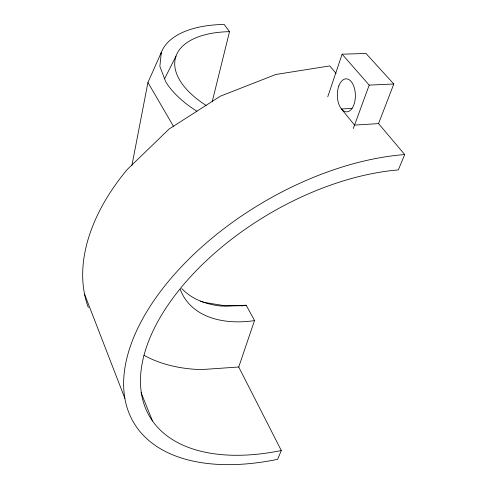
<?xml version="1.0" encoding="UTF-8"?>
<svg xmlns="http://www.w3.org/2000/svg" width="489" height="489" viewBox="0 0 489 489"><rect width="100%" height="100%" fill="white"/><g stroke="black" fill="none" stroke-linecap="round" stroke-linejoin="round"><path stroke-width="0.73" d="M131.92 165.429L147.935 82.482L161.315 52.396A106.535 53.038 15 0 1 224.151 24.45L229.512 31.663L212.202 101.743M161.015 53.894L161.315 52.396L159.86 66.351L165.734 81.779A106.535 53.038 15 0 0 196.884 111.254M327.758 96.761L342.111 54.193L365.992 53.478L393.804 84.01L378.547 123.607L404.721 154.561L398.315 169.915A204.86 113.589 -30.7 0 0 150.007 337.728A204.86 113.589 -30.7 0 0 281.291 450.534L277.63 459.318A222.263 123.491 -30.7 0 1 134.01 336.676A222.263 123.491 -30.7 0 1 404.721 154.561M281.291 450.534L238.736 367.007L254.537 320.46L246.181 305.258L225.606 305.882L204.867 302.514M353.266 128.595L369.207 85.104L342.111 54.193M164.591 78.79L176.028 56.058M254.537 320.46L252.691 320.87A109.878 68.649 -31.2 0 1 180.245 289.341M241.584 305.888L246.181 305.258L244.353 305.656L221.761 306.09A108.045 68.949 -31.3 0 1 181.731 288.516M238.736 367.007L200.955 369.611A187.195 117.708 -31.3 0 1 143.949 355.277M378.547 123.607L354.549 125.098L341.438 108.98L352.117 108.399M369.207 85.104L393.804 84.01M200.569 301.126L204.127 302.398M336.09 73.399L329.763 65.911L275.796 74.481L220.356 96.18L169.145 129.004L127.305 169.42A200.71 128.222 -31.4 0 0 88.356 307.581M147.935 82.482L173.681 126.694M141.046 392.612L152.495 420.919M84.536 294.121L124.878 398.388M206.187 105.514A91.107 45.312 15 0 1 229.512 31.663M338.81 85.978A16.516 9.028 89 0 0 345.851 111.804A16.516 9.028 89 0 0 354.427 88.24A16.516 9.028 89 0 0 338.81 85.978"/></g></svg>
